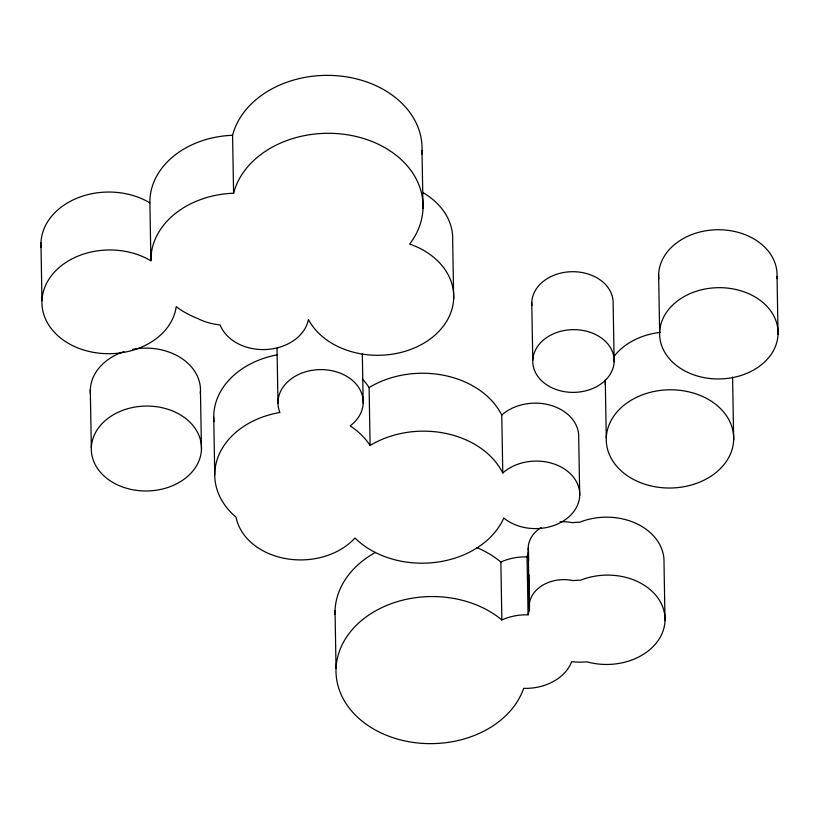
<?xml version="1.0" encoding="UTF-8"?>
<svg xmlns="http://www.w3.org/2000/svg" width="819" height="819" viewBox="0 0 819 819"><rect width="100%" height="100%" fill="white"/><g stroke="black" fill="none" stroke-linecap="round" stroke-linejoin="round"><path stroke-width="1.23" d="M777.036 276.351L778.05 334.275A59.234 45.639 -1 0 1 687.694 372.358A59.234 45.639 -1 0 1 690.796 293.315A59.234 45.639 -1 0 1 778.05 334.275M733.681 439.936A63.739 49.109 -1 0 0 639.793 395.864A63.739 49.109 -1 0 0 636.455 480.917A63.739 49.109 -1 0 0 733.681 439.936L732.667 382.012A63.739 49.109 -1 0 0 732.544 377.088M665.008 620.72L664.004 562.796A57.975 44.676 -1 0 0 579.698 522.246A53.194 40.981 -1 0 0 572.235 522.686A34.367 26.484 -1 0 0 560.124 521.775M658.63 274.426L659.643 332.36M614.148 361.66A40.704 31.368 -1 0 0 554.187 333.517A40.704 31.368 -1 0 0 552.057 387.837A40.704 31.368 -1 0 0 614.148 361.66L613.134 303.736A40.704 31.368 -1 0 0 571.642 271.713A40.704 31.368 -1 0 0 531.848 305.559M606.275 437.868L605.261 379.944A63.739 49.109 -1 0 0 605.384 384.858M579.719 495.546L578.705 437.622A43.816 33.763 -1 0 0 550.818 405.333A43.816 33.763 -1 0 0 501.76 415.069A85.678 66.011 -1 0 0 369.103 387.551A82.002 63.186 -1 0 0 362.704 379.361M531.766 302.416L532.77 360.35M541.144 527.61A34.367 26.484 -1 0 0 528.511 551.986L528.664 560.8M528.91 574.651L529.524 609.909A53.194 40.981 -1 0 0 528.06 614.823A47.748 36.794 -1 0 0 501.863 619.973A95.444 73.536 -1 0 0 354.893 626.709A95.444 73.536 -1 0 0 389.905 736.609A95.444 73.536 -1 0 0 523.648 688.359A47.748 36.794 -1 0 0 571.703 661.639A53.194 40.981 -1 0 0 586.895 661.813A57.975 44.676 -1 0 0 664.936 616.768A57.975 44.676 -1 0 0 580.702 580.18A53.194 40.981 -1 0 0 573.239 580.62A34.367 26.484 -1 0 0 529.524 609.909M528.204 548.228L529.207 606.152M528.511 551.986A53.194 40.981 -1 0 0 527.047 556.9L528.06 614.823M501.76 415.069L502.774 473.003A43.816 33.763 -1 0 1 565.775 469.911A43.816 33.763 -1 0 1 566.881 518.519A43.816 33.763 -1 0 1 503.798 518.028A85.678 66.011 -1 0 1 436.722 562.213A85.678 66.011 -1 0 1 354.975 538.011A65.837 50.727 -1 0 1 285.974 558.65A65.837 50.727 -1 0 1 236.046 517.137A82.002 63.186 -1 0 1 218.734 455.303A82.002 63.186 -1 0 1 279.903 412.5A42.619 32.832 -1 0 1 301.791 373.106A42.619 32.832 -1 0 1 355.477 383.343A42.619 32.832 -1 0 1 350.143 425.89A82.002 63.186 -1 0 1 370.106 445.475A85.678 66.011 -1 0 1 502.774 473.003M476.822 547.573A95.444 73.536 -1 0 1 500.849 562.039L501.863 619.973M453.675 298.73L452.672 240.806A75.43 58.118 -1 0 0 422.635 192.465M422 150.635L423.013 208.558M369.103 387.551L370.106 445.475M362.326 354.013L363.186 403.132M335.032 610.616L336.036 668.55M277.017 348.106L277.989 403.521M421.754 154.197A95.669 73.71 -1 0 0 339.537 75.972A95.669 73.71 -1 0 0 232.576 135.299L233.589 193.223A85.852 66.144 -1 0 0 150.901 260.8A67.312 51.863 -1 0 0 49.498 278.358A67.312 51.863 -1 0 0 89.967 351.668A67.312 51.863 -1 0 0 176.198 306.644A85.852 66.144 -1 0 0 197.502 318.427A52.815 40.694 -1 0 0 220.096 324.897A45.362 34.951 -1 0 0 266.718 349.478A45.362 34.951 -1 0 0 308.425 319.543A75.43 58.118 -1 0 0 430.487 338.759A75.43 58.118 -1 0 0 409.643 244.072A95.669 73.71 -1 0 0 361.691 137.95A95.669 73.71 -1 0 0 233.589 193.223M213.728 416.943L214.742 474.877M200.46 391.482L201.464 449.416A55.098 42.455 -1 0 1 117.414 484.838A55.098 42.455 -1 0 1 120.301 411.312A55.098 42.455 -1 0 1 201.464 449.416M232.576 135.299A85.852 66.144 -1 0 0 149.887 202.877L150.901 260.8M90.305 389.701L91.319 447.624M40.95 242.823L41.964 300.747M613.666 356.951A63.739 49.109 -1 0 1 660.206 332.391M658.752 279.003A59.234 45.639 -1 0 1 718.109 229.74A59.234 45.639 -1 0 1 776.883 278.583M500.849 562.039A47.748 36.794 -1 0 1 527.047 556.9M335.002 614.322A95.444 73.536 -1 0 1 375.491 552.415M132.627 349.375A55.098 42.455 -1 0 1 200.307 393.57M90.418 393.949A55.098 42.455 -1 0 1 123.986 351.617M41.042 247.471A67.312 51.863 -1 0 1 77.058 198.157A67.312 51.863 -1 0 1 149.887 202.877M213.954 421.529A82.002 63.186 -1 0 1 277.651 354.781"/></g></svg>
